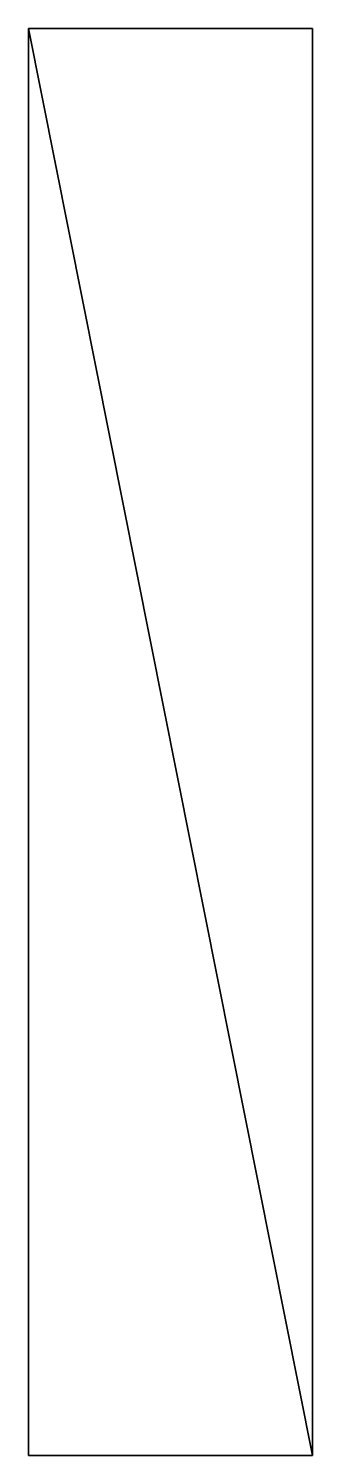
# Model space of a CAD drawing. Extents: x -11 to 11, y -17 to 92.
import ezdxf

# ---------------------------------------------------------------- set-up
doc = ezdxf.new("R2010")
doc.units = 0
doc.layers.add('fence08', color=250, linetype='CONTINUOUS')

msp = doc.modelspace()

# ---------------------------------------------------------------- meshes
at = {"layer": 'fence08'}
mesh = msp.add_polyface(dxfattribs=at)
corners = [(10.943706, -17.193525, 6.037753), (10.943706, 91.925225, 6.037753), (-10.785084, -17.193525, 6.037753), (-10.785084, 91.925225, 6.037753), (-10.785084, -17.193525, -6.037753), (-10.785084, 91.925225, -6.037753), (10.943706, -17.193525, -6.037753), (10.943706, 91.925225, -6.037753)]
mesh.append_faces([[corners[k] for k in face] for face in [(6, 0, 1), (2, 4, 5), (3, 0, 2), (3, 1, 0), (6, 5, 4), (4, 2, 0), (6, 7, 5), (5, 7, 1), (6, 1, 7), (2, 5, 3), (4, 0, 6), (5, 1, 3)]])

doc.saveas('drawing.dxf')
